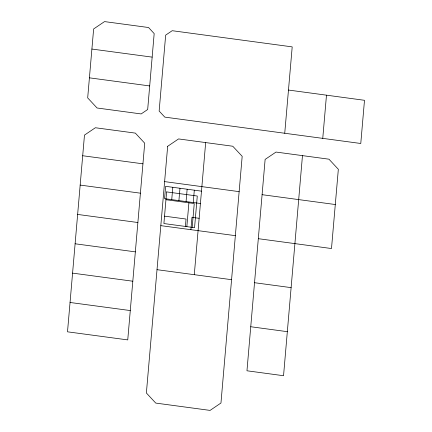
<?xml version="1.0" encoding="UTF-8"?>
<svg xmlns="http://www.w3.org/2000/svg" width="432" height="432" viewBox="0 0 432 432"><rect width="100%" height="100%" fill="white"/><g stroke="black" fill="none" stroke-linecap="round" stroke-linejoin="round"><path stroke-width="0.65" d="M70.049 302.476L84.478 135.092L95.375 127.742L135.346 133.115L144.72 143.208L127.748 339.908L67.505 331.819L70.049 302.476L130.28 310.559M152.156 57.127L154.175 33.593L148.57 27.524L104.539 21.6L93.636 28.949L87.685 97.891L97.054 107.989L141.145 113.935L147.679 109.507L152.156 57.127L91.897 49.054M171.736 199.633L172.8 187.294M178.907 200.599L179.971 188.26M186.073 201.566L187.142 189.221M185.409 226.444L186.046 219.04L164.538 216.146M186.845 226.638L188.903 202.802M190.901 229.684L191.965 217.339L199.136 218.306M193.244 202.532L194.314 190.188M192.191 227.362L194.254 203.526L165.953 199.714M194.287 274.682L205.67 142.582M284.737 133.256L292.205 46.883L172.201 30.704L165.667 35.132L159.143 111.035L164.776 117.115L360.774 143.489L364.495 100.3L288.473 90.05M302.47 155.612L283.543 375.721L246.964 370.786L265.124 159.413L276.026 152.059L328.968 159.192L338.342 169.29L331.495 248.54L258.309 238.685M322.758 138.37L326.479 95.17M89.413 77.836L149.699 85.941M82.696 155.736L142.938 163.825M262.089 194.681L335.297 204.525M164.614 181.613L239.155 191.646M201.485 191.155L165.629 186.327L164.565 198.666L200.416 203.494M80.163 185.085L140.411 193.18M77.636 214.434L137.878 222.518M160.812 225.644L235.359 235.661M75.098 243.778L135.346 251.867M157.005 269.681L231.568 279.688M254.534 282.712L291.119 287.636M72.571 273.127L132.813 281.216M250.754 326.738L287.339 331.673M167.659 146.302L146.378 392.996L155.752 403.088L210.076 410.4L220.963 403.013L242.179 156.319L232.767 146.237L178.573 138.926L167.659 146.302M166.628 191.9L163.895 223.549L194.557 227.675L197.289 196.025L166.628 191.9"/></g></svg>
